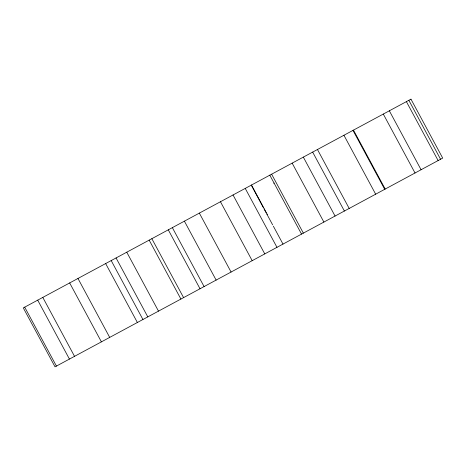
<?xml version="1.0" encoding="UTF-8"?>
<svg xmlns="http://www.w3.org/2000/svg" width="466" height="466" viewBox="0 0 466 466"><rect width="100%" height="100%" fill="white"/><g stroke="black" fill="none" stroke-linecap="round" stroke-linejoin="round"><path stroke-width="0.7" d="M273.734 183.243L274.159 183.016M408.845 100.306L440.574 159.244M406.393 101.629L438.127 160.56M389.343 110.809L421.078 169.74M383.297 114.065L415.031 172.997M353.473 130.125L385.201 189.056M352.989 130.381L384.724 189.318M343.931 135.256L375.666 194.194M317.457 149.516L349.191 208.448M312.663 152.097L344.391 211.034M303.331 157.118L335.066 216.055M292.159 163.135L323.887 222.072M271.626 174.191L303.354 233.128M269.808 175.169L301.543 234.107M251.261 185.153L263.337 207.58M264.024 208.861L266.092 212.7M266.785 213.981L272.645 224.874M273.338 226.156L282.996 244.091M245.238 188.398L276.973 247.335M233.035 194.969L264.77 253.906M220.459 201.743L252.188 260.68M199.343 213.108L231.078 272.045M184.396 221.158L216.131 280.095M172.362 227.641L204.091 286.573M168.284 229.837L200.019 288.769M151.846 238.685L183.581 297.623M149.172 240.124L180.901 299.061M126.758 252.193L158.492 311.131M116.069 257.954L147.798 316.886M111.199 260.57L142.934 319.507M105.648 263.564L137.383 322.495M77.968 278.464L109.696 337.401M69.667 282.938L101.402 341.869M42.796 297.407L74.531 356.339M37.699 300.145L69.434 359.082M24.692 307.152L56.421 366.09M251.5 185.031L267.309 214.529M410.965 99.165L23.3 307.904L55.035 366.835L442.7 158.096L410.965 99.165"/></g></svg>
